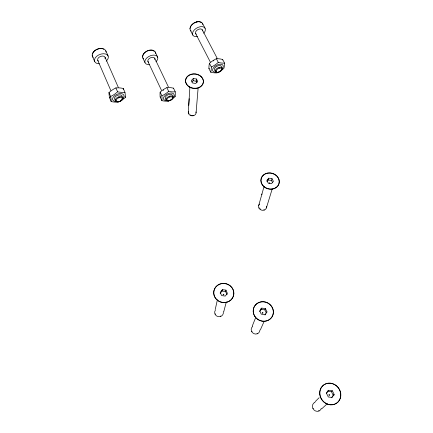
<?xml version="1.0" encoding="UTF-8"?>
<svg xmlns="http://www.w3.org/2000/svg" width="433" height="433" viewBox="0 0 433 433"><rect width="100%" height="100%" fill="white"/><g stroke="black" fill="none" stroke-linecap="round" stroke-linejoin="round"><path stroke-width="0.65" d="M188.734 105.365L189.167 98.681M189.892 87.439L188.279 112.342M191.873 82.021A9.18 3.188 -57.8 0 0 193.129 80.662L193.28 78.541L196.463 79.006L197.686 81.458L195.721 83.45L192.528 82.99L191.31 80.533L193.28 78.541M196.939 82.519A9.688 2.549 73.7 0 1 196.295 81.133L196.463 79.006M196.079 112.84L198.092 88.364M215.201 309.595L217.382 299.901M220.181 293.358L220.467 293.011A10.354 1.494 -54.1 0 0 222.053 290.998L222.373 289.655L225.966 290.153L227.412 293.358L225.252 296.075L221.642 295.577L220.208 292.362L222.373 289.655M227.071 294.689A10.847 2.284 69.3 0 1 225.631 291.496L225.966 290.153M223.769 311.679L226.313 301.947M261.759 194.677L264.016 186.601M258.696 205.486L261.954 194M266.917 181.524A9.456 1.721 -55.7 0 0 268.227 179.917L268.731 178.174L272.016 178.645L273.429 181.367L271.54 183.635L268.238 183.17L266.836 180.431L268.731 178.174M272.584 182.564A9.867 3.226 71.1 0 1 271.496 180.388L272.016 178.645M266.392 207.937L272.216 188.923M252.228 326.173L255.643 317.676M259.648 311.543L259.713 311.451A10.424 0.877 -54.5 0 0 261.294 309.351L261.808 308.096L265.429 308.594L266.966 311.857L266.604 312.686M266.419 313.108A10.998 2.766 68.3 0 1 264.888 309.849L265.429 308.594M260.374 329.854L264.168 321.308M189.941 28.54L190.304 27.891M142.484 56.755L142.841 56.144M92.169 55.484L92.451 55.04M334.124 394.376L332.089 397.478L328.284 396.964L326.542 393.348L328.582 390.263L332.365 390.772L334.124 394.376L332.625 396.092A10.998 0.769 -55.5 0 0 331.521 397.775M266.966 311.857L264.877 314.639L261.245 314.136L259.713 310.862L261.808 308.096M221.826 69.356L222.378 68.787M172.632 97.934L173.2 97.36M315.154 401.651L319.121 397.705M326.26 393.283A10.977 0.66 -55.4 0 1 327.689 391.145L328.582 390.263M122.317 98.735L122.95 98.129M327.694 391.145A11.031 2.598 5 0 0 330.411 391.551L331.456 391.654L332.365 390.772M321.595 408.925L327.213 403.778M108.975 92.608L110.729 91.125A25.661 20.6 -56.5 0 1 115.892 87.915A26.077 16.081 35 0 1 121.197 88.078L123.259 88.446L124.964 92.305A25.336 4.011 72.8 0 1 125.348 97.42L123.611 98.876A24.573 19.361 -55.1 0 1 118.518 102.015A25.314 15.247 33.4 0 1 113.262 101.934L111.194 101.598L109.533 97.734A25.856 3.751 72.2 0 1 108.975 92.608L110.653 96.499A25.477 3.534 72.5 0 1 111.194 101.598M160.167 92.11L161.861 90.697A24.427 20.232 -53.3 0 1 166.884 87.639A24.557 14.457 38 0 1 171.625 87.802L173.492 88.153L175.246 91.818A24.015 5.353 73.4 0 1 175.084 96.694L173.406 98.08A23.452 19.041 -52.2 0 1 168.448 101.068A23.831 13.802 36.3 0 1 163.744 100.986L161.872 100.662L160.161 96.992A24.502 5.223 72.6 0 1 160.167 92.11L161.899 95.807A24.14 4.936 73.2 0 1 161.872 100.662M209.442 63.332L211.185 61.892A24.86 20.784 -47.5 0 1 216.376 58.736A24.757 13.163 39.8 0 1 220.873 59.072L222.659 59.483L224.57 63.11A24.389 7.182 74.7 0 1 223.883 68.344L222.156 69.767A23.869 19.528 -47.2 0 1 217.041 72.847A23.983 12.627 38.3 0 1 212.576 72.598L210.774 72.214L208.912 68.576A24.86 7.182 73.7 0 1 209.442 63.332L211.326 66.996A24.513 6.776 74.4 0 1 210.774 72.214M110.653 96.499L112.607 95.471A25.049 19.577 -55.1 0 0 117.592 91.801A25.666 15.15 33.7 0 0 123.102 92.397L124.964 92.305M211.326 66.996L213.296 65.978A24.313 19.766 -47.3 0 0 218.281 62.395A24.308 12.476 38.5 0 0 223.011 63.131L224.57 63.11M161.899 95.807L163.804 94.827A23.885 19.258 -52.3 0 0 168.637 91.336A24.145 13.688 36.6 0 0 173.59 91.904L175.246 91.818M312.897 408.433L313.395 408.254M251.573 331.375L252.093 331.256M215.012 314.082L215.547 313.974M269.548 183.484C270.668 183.018 268.574 182.288 269.196 183.365M160.161 96.992L160.881 96.927M109.533 97.734L110.226 97.679M258.902 208.002L259.459 207.959M208.912 68.576L209.491 68.544M196.246 81.123L195.445 81.074A9.12 5.629 10.8 0 1 193.129 80.662M188.561 113.711L189.102 113.733M271.502 180.382L270.609 180.312A9.439 4.752 5.3 0 1 268.227 179.911M225.631 291.49L224.662 291.404A10.289 3.648 7 0 1 222.059 290.992M264.893 309.849L263.913 309.757A10.397 3.486 5.9 0 1 261.294 309.351M196.409 21.931L196.734 21.964M165.947 99.541L166.862 99.671M115.173 100.424L116.131 100.559M215.185 70.915L216.099 71.044M193.378 115.33L193.659 115.643M263.897 209.691L264.233 210.081M318.726 410.544L319.029 410.987M257.083 333.296L257.386 333.756M220.478 315.987L220.749 316.431M202.514 23.36L205.118 28.313M202.303 29.823L217.139 58.201M216.376 58.736L218.281 62.395M216.635 72.062L217.041 72.847M195.635 33.585L210.308 62.011M190.293 30.158L192.826 35.095M174.705 95.899L175.084 96.694M168.388 86.919L154.825 58.466M166.884 87.639L168.637 91.336M155.203 51.944L157.736 57.313M142.776 57.908L144.958 62.531M161.466 90.297L147.875 61.372M105.847 50.834L108.158 56.068M124.98 96.586L125.348 97.42M105.084 57.28L118.301 87.358M115.892 87.915L117.592 91.801M97.744 60.328L110.805 90.502M92.397 56.306L94.654 61.546M314.959 402.474L314.899 402.284A4.823 4.433 57.3 0 0 313.941 409.916A4.823 4.433 57.3 0 0 321.232 408.59M118.853 96.857L119.059 97.728M169.633 96.148L169.79 96.97M219.087 67.375L219.206 68.235M221.474 290.705A4.693 4.438 15.6 0 1 222.454 290.446M223.314 311.857A4.379 4.195 16.6 0 1 218.189 316.637A4.379 4.195 16.6 0 1 215.347 310.174M123.259 89.382A25.715 4.26 72.4 0 1 123.259 88.446M115.443 99.947A4.092 2.349 -22.2 0 1 117.316 95.401A4.092 2.349 -22.2 0 1 122.095 97.111M116.504 101.468A6.067 3.486 -22.2 0 1 113.3 96.981A6.067 3.486 -22.2 0 1 122.149 93.793A6.067 3.486 -22.2 0 1 121.711 99.595M222.513 60.025A24.73 7.61 73.9 0 1 222.659 59.483M214.968 70.595A3.935 2.176 -28.7 0 1 217.171 66.162A3.935 2.176 -28.7 0 1 221.485 67.391M216.549 72.084A5.84 3.226 -28.7 0 1 213.144 68.29A5.84 3.226 -28.7 0 1 221.247 64.279A5.84 3.226 -28.7 0 1 221.382 69.691M213.399 60.918A5.818 3.258 -28.7 0 1 213.902 60.625M98.399 61.075A3.973 2.506 -21.6 0 1 100.727 56.371A3.973 2.506 -21.6 0 1 105.04 58.758M99.373 63.808A7.285 4.595 -21.6 0 1 95.152 58.006A7.285 4.595 -21.6 0 1 105.565 53.99A7.285 4.595 -21.6 0 1 106.182 61.177M93.23 57.41A7.258 4.633 -21.5 0 1 97.214 49.297A7.258 4.633 -21.5 0 1 106.069 52.09M92.673 53.903A6.473 4.135 -21.5 0 1 97.144 49.183A6.473 4.135 -21.5 0 1 103.79 49.259M196.344 34.212A3.827 2.322 -29.2 0 1 197.946 29.601A3.827 2.322 -29.2 0 1 202.449 30.965M197.453 36.643A7.02 4.26 -29.2 0 1 193.004 31.739A7.02 4.26 -29.2 0 1 202.46 26.667A7.02 4.26 -29.2 0 1 203.721 33.281M191.207 31.122A6.993 4.298 -29.3 0 1 194.265 22.987A6.993 4.298 -29.3 0 1 202.833 24.573M190.401 27.409A6.235 3.837 -29.3 0 1 195.283 22.321A6.235 3.837 -29.3 0 1 201.356 22.852M195.938 81.128A4.162 3.367 5.8 0 1 196.468 81.377M195.97 111.941A3.908 3.237 5.6 0 1 191.938 115.828A3.908 3.237 5.6 0 1 188.528 111.341M192.793 115.405A3.107 2.576 5.6 0 1 191.57 115.373M190.666 115.075A3.107 2.576 5.6 0 1 190.396 114.929M333.816 394.831A5.185 4.731 54.1 0 1 333.87 395.567M333.194 395.242A11.924 3.361 65.5 0 1 331.445 391.654M260.585 309A4.763 4.482 29.7 0 1 261.895 308.697M265.646 314.152A10.441 0.779 -54.6 0 1 264.991 315.024M259.935 330.043A4.438 4.222 32.9 0 1 253.733 333.594A4.438 4.222 32.9 0 1 252.65 326.45M267.285 180.068A4.308 3.729 15.8 0 1 268.752 179.727M266.506 206.465A4.038 3.561 16.2 0 1 261.305 210.065A4.038 3.561 16.2 0 1 259.648 204.057M260.525 209.069A3.21 2.831 16.2 0 1 260.282 208.868M148.627 62.217A3.773 2.284 -25.2 0 1 150.597 57.746A3.773 2.284 -25.2 0 1 154.765 59.619M149.645 64.647A6.917 4.184 -25.2 0 1 145.434 59.64A6.917 4.184 -25.2 0 1 155.046 55.208A6.917 4.184 -25.2 0 1 155.972 61.73M143.626 58.883A6.89 4.222 -25.2 0 1 147.312 51.013A6.89 4.222 -25.2 0 1 155.442 53.513M142.939 55.635A6.143 3.767 -25.2 0 1 147.805 50.639A6.143 3.767 -25.2 0 1 154.083 51.392M173.416 88.646A24.378 5.661 72.8 0 1 173.492 88.153M165.969 99.092A3.875 2.133 -25.2 0 1 167.95 94.838A3.875 2.133 -25.2 0 1 172.35 96.153M166.775 100.543A5.753 3.166 -25.2 0 1 164.047 96.651A5.753 3.166 -25.2 0 1 171.804 93.046A5.753 3.166 -25.2 0 1 172.908 97.696M163.181 90.362A5.737 3.193 -25.2 0 1 163.631 90.021M223.85 294.559C222.838 296.031 222.892 293.076 223.85 294.559M329.648 395.01C328.512 396.547 328.701 393.272 329.648 395.01M262.214 312.864C262.842 314.499 263.567 311.684 262.225 312.821M216.419 299.235A10.105 9.548 15.5 0 0 233.419 296.015A10.105 9.548 15.5 0 0 221.555 283.518A10.105 9.548 15.5 0 0 216.419 299.235M216.386 299.398A10.1 9.542 15.5 0 0 233.371 296.177A10.1 9.542 15.5 0 0 221.512 283.691A10.1 9.542 15.5 0 0 216.386 299.398M118.068 101.755A3.258 1.862 -22.2 0 0 122.29 98.567A3.258 1.862 -22.2 0 0 117.316 98.594A3.258 1.862 -22.2 0 0 118.068 101.755M117.819 101.917A4.092 2.344 -22.2 0 0 122.875 97.782A4.092 2.344 -22.2 0 0 116.488 98.085A4.092 2.344 -22.2 0 0 117.819 101.917M218.297 72.257A3.134 1.721 -28.7 0 0 221.718 68.695A3.134 1.721 -28.7 0 0 216.879 69.632A3.134 1.721 -28.7 0 0 218.297 72.257M217.929 72.435A3.94 2.165 -28.7 0 0 222.248 67.959A3.94 2.165 -28.7 0 0 216.17 69.123A3.94 2.165 -28.7 0 0 217.929 72.435M189.237 86.703A8.947 7.22 5.9 0 0 203.375 82.108A8.947 7.22 5.9 0 0 190.856 74.297A8.947 7.22 5.9 0 0 189.237 86.703M189.221 86.963A8.941 7.22 5.9 0 0 203.348 82.373A8.941 7.22 5.9 0 0 190.839 74.563A8.941 7.22 5.9 0 0 189.221 86.963M319.846 394.111A11.166 10.181 53.8 0 0 336.506 403.231A11.166 10.181 53.8 0 0 334.622 384.472A11.166 10.181 53.8 0 0 319.846 394.111M319.738 394.219A11.155 10.176 53.8 0 0 336.387 403.334A11.155 10.176 53.8 0 0 334.509 384.585A11.155 10.176 53.8 0 0 319.738 394.219M254.772 316.177A10.251 9.634 29.4 0 0 272.26 316.458A10.251 9.634 29.4 0 0 262.961 301.644A10.251 9.634 29.4 0 0 254.772 316.177M254.35 315.706A10.246 9.629 29.4 0 0 271.827 317.2A10.246 9.629 29.4 0 0 263.621 301.839A10.246 9.629 29.4 0 0 254.35 315.706M263.589 186.185A9.272 8.005 15.8 0 0 278.976 183.695A9.272 8.005 15.8 0 0 267.81 172.973A9.272 8.005 15.8 0 0 263.589 186.185M263.529 186.401A9.266 8.005 15.8 0 0 278.912 183.911A9.266 8.005 15.8 0 0 267.746 173.189A9.266 8.005 15.8 0 0 263.529 186.401M168.735 100.802A3.091 1.689 -25.2 0 0 172.594 97.62A3.091 1.689 -25.2 0 0 167.912 97.966A3.091 1.689 -25.2 0 0 168.735 100.802M168.442 100.949A3.881 2.127 -25.2 0 0 173.124 96.878A3.881 2.127 -25.2 0 0 167.16 97.49A3.881 2.127 -25.2 0 0 168.442 100.949"/></g></svg>
